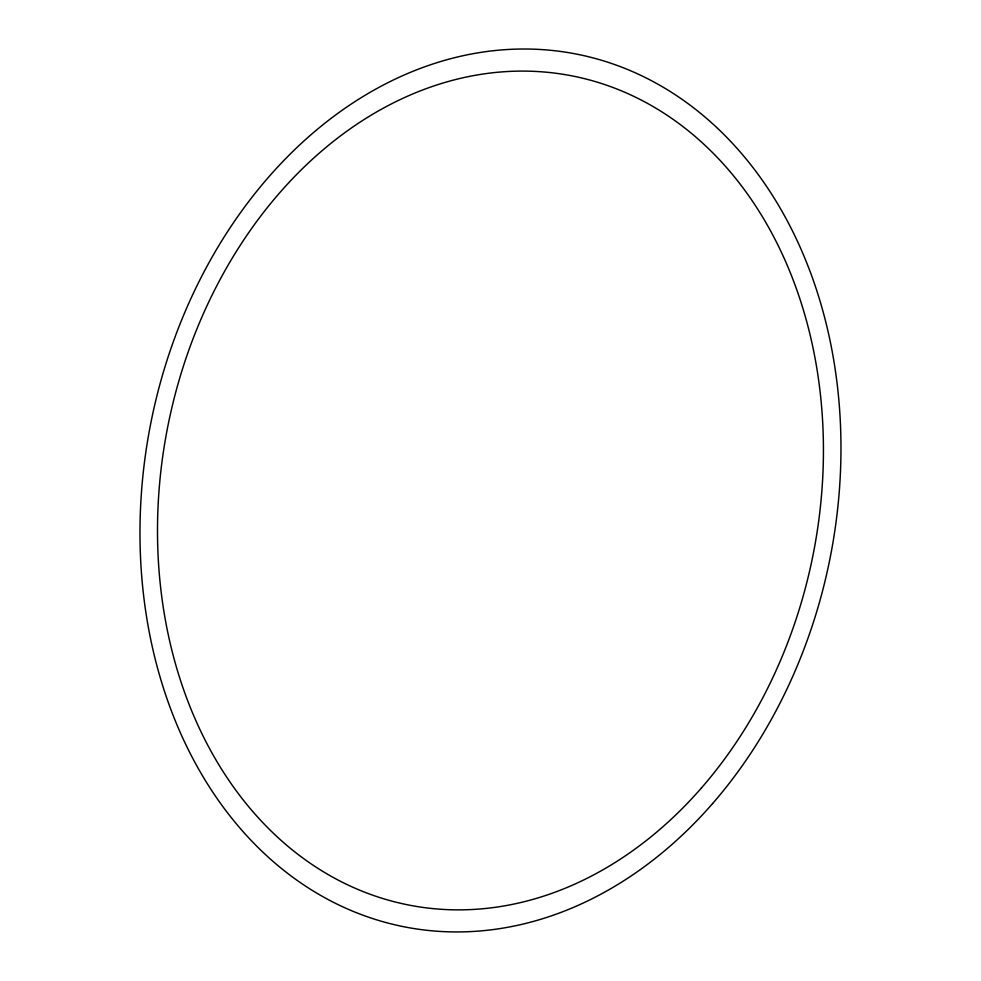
<?xml version="1.0" encoding="UTF-8"?>
<svg xmlns="http://www.w3.org/2000/svg" width="981" height="981" viewBox="0 0 981 981"><rect width="100%" height="100%" fill="white"/><g stroke="black" fill="none" stroke-linecap="round" stroke-linejoin="round"><path stroke-width="1.47" d="M712.598 803.549A444.785 346.281 -78.8 0 0 614.29 64.415A444.785 346.281 -78.8 0 0 144.612 603.536A444.785 346.281 -78.8 0 0 712.598 803.549M701.489 787.89A422.541 328.966 -78.8 0 0 608.097 85.727A422.541 328.966 -78.8 0 0 161.902 597.883A422.541 328.966 -78.8 0 0 701.489 787.89"/></g></svg>
